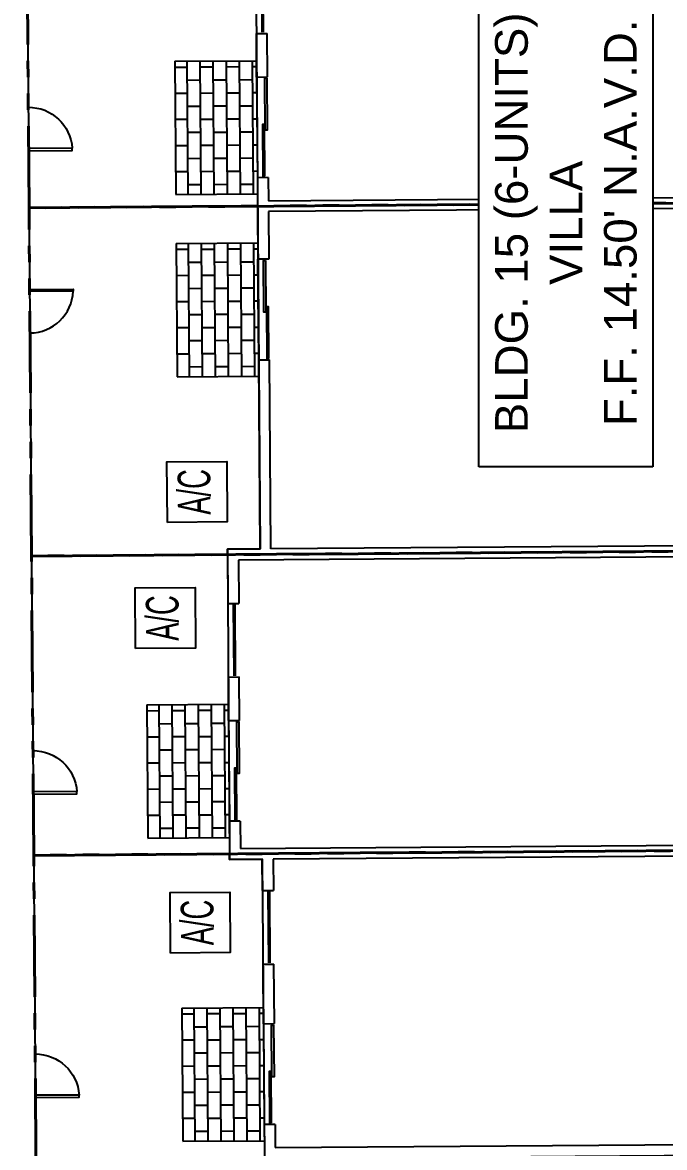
# Model space of a CAD drawing. Header units: feet. Extents: x 919634 to 928945, y 707022 to 708026.
# Drawn here: x 920718.8 to 920758.1, y 707339.6 to 707408.5 of the extents above; entities that cross this region are included whole.
import ezdxf

# ---------------------------------------------------------------- set-up
doc = ezdxf.new("R2010")
doc.units = ezdxf.units.FT
doc.header["$LTSCALE"] = 20
doc.header["$MEASUREMENT"] = 0
doc.linetypes.add('Site Plan$0$PHANTOM2', pattern=[1.25, 0.625, -0.125, 0.125, -0.125, 0.125, -0.125])
for name, color, linetype in [('-u-site-xref', 7, 'Continuous'), ('Site Plan$0$-u-site-bldg ID', 7, 'Continuous'), ('Site Plan$0$-u-site-bldg_interior', 252, 'Continuous'), ('Site Plan$0$-u-site-fence', 4, 'Site Plan$0$FENCELINE1'), ('Site Plan$0$A-DOOR-EXT_WINDOWS', 253, 'Continuous'), ('Site Plan$0$A-HVAC-EXT', 253, 'Continuous'), ('Site Plan$0$SP-LOT PAVERS', 254, 'Continuous')]:
    doc.layers.add(name, color=color, linetype=linetype)
for name, color, linetype, lineweight in [('Site Plan$0$SP-LOT LINES', 252, 'Site Plan$0$PHANTOM2', 40), ('Site Plan$0$SP-SIDEWALK', 2, 'Continuous', 25), ('SP-BUILDING-FOOTPRINT', 1, 'Continuous', 25)]:
    doc.layers.add(name, color=color, linetype=linetype, lineweight=lineweight)
doc.layers.get('-u-site-xref').off()
doc.styles.add('Site Plan$0$ARIAL', font='arial.ttf')
doc.linetypes.add('Site Plan$0$FENCELINE1', pattern='A,0.25,-0.1,[133,ltypeshp.shx,S=0.1,R=0,X=-0.1,Y=0],-0.1,1', length=1.45)

# ---------------------------------------------------------------- blocks, each defined once
blk = doc.blocks.new('Site Plan$0$A$C05C92244')
at = {"layer": 'Site Plan$0$A-DOOR-EXT_WINDOWS'}
blk.add_lwpolyline([(32, 32.05), (32, 0.04), (30.4, 0.04), (30.4, 32.05)], close=True, dxfattribs=at)
blk.add_arc((32.08, 32.08), 32.08, 180.05734, 267.00506, dxfattribs=at)
blk = doc.blocks.new('Site Plan')
at = {"layer": 'Site Plan$0$SP-LOT PAVERS', "extrusion": (7.49369e-08, 5.42145e-10, 1)}
h = blk.add_hatch(dxfattribs=at)
h.set_pattern_fill('AR-B816', color=256, scale=0.1, angle=90.41451)
h.set_pattern_definition([(90.41450948, (1636531.087, -210678.9693), (-0.7999790646, -0.00578759365), []), (180.41450948, (1636531.087, -210678.9693), (-0.7941914709, -0.80576665823), [0.8, -0.8])])
h.paths.add_polyline_path([(920728.123, 707406.163), (920728.182, 707397.997), (920733.182, 707398.033), (920733.123, 707406.199)])
h = blk.add_hatch(dxfattribs=at)
h.set_pattern_fill('AR-B816', color=256, scale=0.1, angle=90.41451)
h.set_pattern_definition([(90.41450948, (1636531.1678, -210690.1295), (-0.7999790646, -0.00578759365), []), (180.41450948, (1636531.1678, -210690.1295), (-0.7941914709, -0.80576665823), [0.8, -0.8])])
h.paths.add_polyline_path([(920728.204, 707395.003), (920728.263, 707386.836), (920733.263, 707386.873), (920733.204, 707395.039)])
h = blk.add_hatch(dxfattribs=at)
h.set_pattern_fill('AR-B816', color=256, scale=0.1, angle=90.41451)
h.set_pattern_definition([(90.41450948, (1636529.3722, -210718.39325), (-0.7999790646, -0.00578759365), []), (180.41450948, (1636529.3722, -210718.39325), (-0.7941914709, -0.80576665823), [0.8, -0.8])])
h.paths.add_polyline_path([(920726.409, 707366.739), (920726.468, 707358.573), (920731.467, 707358.609), (920731.408, 707366.775)])
h = blk.add_hatch(dxfattribs=at)
h.set_pattern_fill('AR-B816', color=256, scale=0.1, angle=90.41451)
h.set_pattern_definition([(90.41450948, (1636531.5066, -210736.9616), (-0.7999790646, -0.00578759365), []), (180.41450948, (1636531.5066, -210736.9616), (-0.7941914709, -0.80576665823), [0.8, -0.8])])
h.paths.add_polyline_path([(920728.543, 707348.171), (920728.602, 707340.004), (920733.602, 707340.04), (920733.543, 707348.207)])
at = {"layer": 'Site Plan$0$-u-site-bldg_interior', "extrusion": (7.49369e-08, 5.42145e-10, 1)}
for p, q in [((920733.409, 707412.285, 0), (920733.44, 707407.952, 0)), ((920733.501, 707412.285, 0), (920733.532, 707407.952, 0)), ((920733.111, 707407.866, 0), (920733.778, 707407.871, 0)), ((920733.797, 707405.204, 0), (920733.778, 707407.871, 0)), ((920733.13, 707405.199, 0), (920733.797, 707405.204, 0)), ((920733.13, 707405.199, 0), (920733.175, 707399.033, 0)), ((920733.13, 707405.199, 0), (920733.175, 707399.033, 0)), ((920733.842, 707399.038, 0), (920733.175, 707399.033, 0)), ((920733.175, 707399.033, 0), (920733.185, 707397.616, 0)), ((920733.842, 707399.038, 0), (920733.852, 707397.621, 0)), ((920733.185, 707397.62, 0), (920733.19, 707396.953, 0)), ((920733.852, 707397.621, 0), (920776.851, 707397.932, 0)), ((920733.19, 707396.956, 0), (920733.211, 707394.039, 0)), ((920772.272, 707397.238, 0), (920733.857, 707396.96, 0)), ((920733.857, 707396.96, 0), (920733.878, 707394.044, 0)), ((920733.878, 707394.044, 0), (920733.211, 707394.039, 0)), ((920733.256, 707387.872, 0), (920733.211, 707394.039, 0)), ((920733.256, 707387.872, 0), (920733.211, 707394.039, 0)), ((920733.256, 707387.872, 0), (920733.922, 707387.877, 0)), ((920733.34, 707376.289, 0), (920733.256, 707387.872, 0)), ((920734.006, 707376.294, 0), (920733.922, 707387.877, 0)), ((920731.34, 707376.275, 0), (920733.34, 707376.289, 0)), ((920731.342, 707375.942, 0), (920731.34, 707376.275, 0)), ((920772.422, 707376.572, 0), (920734.006, 707376.294, 0)), ((920731.342, 707375.942, 0), (920731.364, 707372.942, 0)), ((920768.427, 707375.877, 0), (920732.011, 707375.613, 0)), ((920732.011, 707375.613, 0), (920732.03, 707372.947, 0)), ((920731.364, 707372.942, 0), (920732.03, 707372.947, 0)), ((920731.694, 707372.861, 0), (920731.725, 707368.528, 0)), ((920731.786, 707372.861, 0), (920731.818, 707368.528, 0)), ((920731.396, 707368.442, 0), (920732.063, 707368.447, 0)), ((920731.416, 707365.775, 0), (920731.396, 707368.442, 0)), ((920732.082, 707365.78, 0), (920732.063, 707368.447, 0)), ((920731.416, 707365.775, 0), (920732.082, 707365.78, 0)), ((920731.416, 707365.775, 0), (920731.46, 707359.609, 0)), ((920731.416, 707365.775, 0), (920731.46, 707359.609, 0)), ((920732.127, 707359.614, 0), (920731.46, 707359.609, 0)), ((920731.46, 707359.609, 0), (920731.475, 707357.609, 0)), ((920732.127, 707359.614, 0), (920732.139, 707357.947, 0)), ((920732.139, 707357.947, 0), (920768.555, 707358.21, 0)), ((920731.477, 707357.275, 0), (920731.475, 707357.609, 0)), ((920775.643, 707357.595, 0), (920734.144, 707357.295, 0)), ((920733.477, 707357.29, 0), (920731.477, 707357.275, 0)), ((920734.144, 707357.295, 0), (920734.158, 707355.364, 0)), ((920733.491, 707355.359, 0), (920734.158, 707355.364, 0)), ((920733.821, 707355.278, 0), (920733.852, 707350.945, 0)), ((920733.914, 707355.279, 0), (920733.945, 707350.946, 0)), ((920733.524, 707350.859, 0), (920734.19, 707350.864, 0)), ((920733.55, 707347.207, 0), (920733.524, 707350.859, 0)), ((920734.217, 707347.212, 0), (920734.19, 707350.864, 0)), ((920733.55, 707347.207, 0), (920734.217, 707347.212, 0)), ((920733.55, 707347.207, 0), (920733.595, 707341.04, 0)), ((920733.55, 707347.207, 0), (920733.595, 707341.04, 0)), ((920734.261, 707341.045, 0), (920733.595, 707341.04, 0)), ((920733.595, 707341.04, 0), (920733.605, 707339.624, 0)), ((920734.261, 707341.045, 0), (920734.272, 707339.629, 0)), ((920734.272, 707339.629, 0), (920766.437, 707339.861, 0))]:
    blk.add_line(p, q, dxfattribs=at)
at = {"layer": 'Site Plan$0$-u-site-bldg_interior', "ltscale": 0.25, "extrusion": (7.49369e-08, 5.42145e-10, 1)}
for p, q in [((920733.13, 707405.199, 0), (920733.111, 707407.866, 0)), ((920731.46, 707359.609, 0), (920731.475, 707357.609, 0)), ((920733.491, 707355.359, 0), (920733.477, 707357.29, 0))]:
    blk.add_line(p, q, dxfattribs=at)
at = {"layer": 'Site Plan$0$-u-site-bldg_interior', "extrusion": (7.49369e-08, 5.42145e-10, 1), "elevation": 0.069}
for points in [[(920733.752, 707405.12), (920733.775, 707401.951), (920733.65, 707401.95), (920733.627, 707405.119)], [(920733.629, 707399.119), (920733.606, 707402.283), (920733.481, 707402.282), (920733.504, 707399.118)], [(920733.666, 707393.959), (920733.689, 707390.795), (920733.564, 707390.794), (920733.541, 707393.958)], [(920733.876, 707387.96), (920733.853, 707391.13), (920733.728, 707391.129), (920733.751, 707387.959)], [(920732.037, 707365.696), (920732.06, 707362.527), (920731.935, 707362.526), (920731.912, 707365.696)], [(920731.914, 707359.695), (920731.891, 707362.859), (920731.766, 707362.858), (920731.789, 707359.694)], [(920734.172, 707347.128), (920734.195, 707343.959), (920734.07, 707343.958), (920734.047, 707347.127)], [(920734.048, 707341.127), (920734.025, 707344.291), (920733.9, 707344.29), (920733.923, 707341.126)]]:
    blk.add_lwpolyline(points, close=True, dxfattribs=at)
at = {"layer": 'Site Plan$0$-u-site-fence', "ltscale": 0.15, "extrusion": (7.49369e-08, 5.42145e-10, 1)}
for p, q in [((920718.788, 707452.52, 0), (920719.61, 707338.856, 0)), ((920733.188, 707397.289, 0), (920719.188, 707397.188, 0)), ((920733.188, 707397.289, 0), (920719.188, 707397.188, 0)), ((920731.342, 707375.942, 0), (920719.342, 707375.855, 0)), ((920731.475, 707357.609, 0), (920719.475, 707357.522, 0)), ((920731.475, 707357.609, 0), (920719.475, 707357.522, 0))]:
    blk.add_line(p, q, dxfattribs=at)
at = {"layer": 'Site Plan$0$A-HVAC-EXT', "extrusion": (7.49369e-08, 5.42145e-10, 1), "elevation": 0.069}
for points in [[(920727.661, 707377.915), (920727.634, 707381.627), (920731.301, 707381.653), (920731.328, 707377.942)], [(920725.717, 707370.189), (920725.69, 707373.901), (920729.357, 707373.927), (920729.383, 707370.216)], [(920727.852, 707351.537), (920727.825, 707355.249), (920731.492, 707355.276), (920731.518, 707351.564)]]:
    blk.add_lwpolyline(points, close=True, dxfattribs=at)
at = {"layer": 'Site Plan$0$SP-LOT LINES', "ltscale": 0.4, "extrusion": (7.49369e-08, 5.42145e-10, 1)}
for p, q in [((920719.188, 707397.188, 0), (920719.055, 707415.52, 0)), ((920719.188, 707397.188, 0), (920809.187, 707397.839, 0)), ((920809.187, 707397.839, 0), (920719.188, 707397.188, 0)), ((920719.342, 707375.855, 0), (920719.188, 707397.188, 0)), ((920809.341, 707376.506, 0), (920719.342, 707375.855, 0)), ((920719.342, 707375.855, 0), (920809.341, 707376.506, 0)), ((920719.475, 707357.522, 0), (920719.342, 707375.855, 0)), ((920719.475, 707357.522, 0), (920809.473, 707358.173, 0)), ((920809.473, 707358.173, 0), (920719.475, 707357.522, 0)), ((920719.61, 707338.856, 0), (920719.475, 707357.522, 0))]:
    blk.add_line(p, q, dxfattribs=at)
at = {"layer": 'Site Plan$0$SP-SIDEWALK', "extrusion": (7.49369e-08, 5.42145e-10, 1)}
for p, q in [((920728.123, 707406.163, 0), (920733.123, 707406.199, 0)), ((920728.123, 707406.163, 0), (920728.182, 707397.997, 0)), ((920728.182, 707397.997, 0), (920733.182, 707398.033, 0)), ((920728.204, 707395.003, 0), (920733.204, 707395.039, 0)), ((920728.204, 707395.003, 0), (920728.263, 707386.836, 0)), ((920728.263, 707386.836, 0), (920733.263, 707386.873, 0)), ((920726.409, 707366.739, 0), (920731.408, 707366.775, 0)), ((920726.409, 707366.739, 0), (920726.468, 707358.573, 0)), ((920726.468, 707358.573, 0), (920731.467, 707358.609, 0)), ((920728.543, 707348.171, 0), (920733.543, 707348.207, 0)), ((920728.543, 707348.171, 0), (920728.602, 707340.004, 0)), ((920728.602, 707340.004, 0), (920733.602, 707340.04, 0))]:
    blk.add_line(p, q, dxfattribs=at)
at = {"layer": 'Site Plan$0$-u-site-fence', "ltscale": 0.01, "extrusion": (7.49369e-08, 5.42145e-10, 1)}
for p, xscale, yscale, zscale, rotation in [((920721.814, 707403.367, 0.069), -0.08333333333333336, 0.08333333333333334, 0.08333333333333334, 90.41450949949316), ((920721.914, 707389.54, 0.069), 0.08333333333333333, 0.08333333333333333, 0.08333333333333333, 90.4145094568818), ((920722.099, 707363.958, 0.069), -0.08333333333333336, 0.08333333333333334, 0.08333333333333334, 90.41450949949316), ((920722.234, 707345.375, 0.069), -0.08333333333333336, 0.08333333333333334, 0.08333333333333334, 90.41450949949316)]:
    blk.add_blockref('Site Plan$0$A$C05C92244', p, dxfattribs=dict(at, xscale=xscale, yscale=yscale, zscale=zscale, rotation=rotation))
at = {"layer": 'Site Plan$0$A-HVAC-EXT', "extrusion": (7.49369e-08, 5.42145e-10, 1), "style": 'Site Plan$0$ARIAL', "width": 0.6}
for p in [(920730.306, 707378.392, 0.069), (920728.362, 707370.666, 0.069), (920730.497, 707352.015, 0.069)]:
    blk.add_text('A/C', height=2, rotation=90.41451, dxfattribs=at).set_placement(p)
at = {"layer": 'Site Plan$0$-u-site-bldg ID', "insert": (920747.737, 707396.266), "char_height": 2, "width": 27.88033, "attachment_point": 2, "rotation": 90, "style": 'Site Plan$0$ARIAL', "bg_fill": 19, "box_fill_scale": 1.5, "bg_fill_color": 256, "bg_fill_transparency": 0}
blk.add_mtext("BLDG. 15 (6-UNITS)\\PVILLA\\PF.F. 14.50' N.A.V.D.", dxfattribs=at)

msp = doc.modelspace()

# ---------------------------------------------------------------- block references
at = {"layer": '-u-site-xref'}
msp.add_blockref('Site Plan', (0, 0), dxfattribs=at)

# ---------------------------------------------------------------- next in the draw order: linework, layer by layer
at = {"layer": 'SP-BUILDING-FOOTPRINT', "extrusion": (7.49369e-08, 5.42145e-10, 1), "elevation": 0.069}
msp.add_lwpolyline([(920733.614, 707338.957), (920777.111, 707339.272), (920777.056, 707346.511), (920776.39, 707346.506), (920776.309, 707357.6), (920776.559, 707357.602), (920776.476, 707369.101), (920769.143, 707369.048), (920769.094, 707375.881), (920773.093, 707375.91), (920772.939, 707397.237), (920777.522, 707397.27), (920777.485, 707402.448), (920777.818, 707402.451), (920777.77, 707409.094), (920781.437, 707409.132), (920781.387, 707415.965), (920773.471, 707415.908), (920773.469, 707416.244), (920770.802, 707416.224), (920770.721, 707427.322), (920775.971, 707427.36), (920775.924, 707433.932), (920777.257, 707433.942), (920777.22, 707439.12), (920777.553, 707439.122), (920777.505, 707445.766), (920781.171, 707445.804), (920781.122, 707452.637), (920773.205, 707452.578), (920773.203, 707452.915), (920732.787, 707452.621), (920732.92, 707434.288), (920730.92, 707434.273), (920731.058, 707415.268), (920733.058, 707415.282), (920733.34, 707376.289), (920731.34, 707376.275), (920731.477, 707357.275), (920733.477, 707357.29), (920733.614, 707338.957)], dxfattribs=at)

doc.saveas('drawing.dxf')
